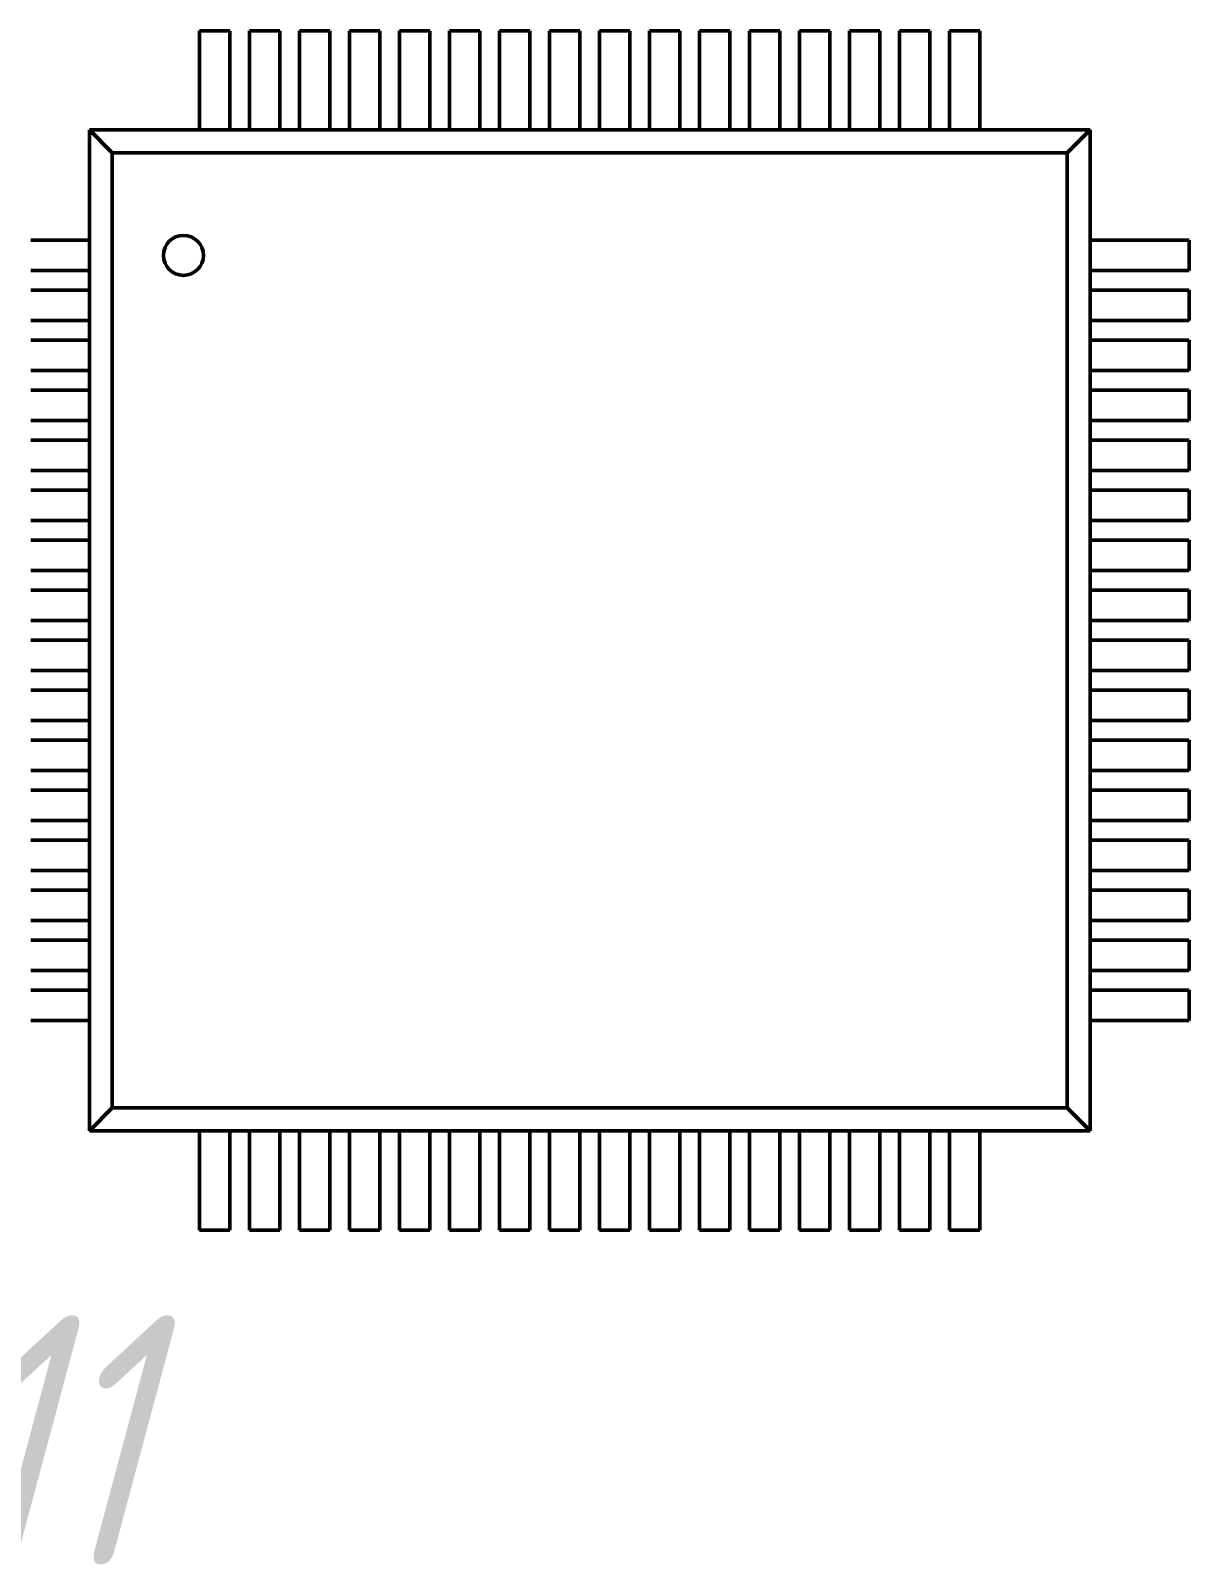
# Model space of a CAD drawing. Header units: millimetres. Extents: x 3004 to 446186229, y 1206 to 1506.
# Drawn here: x 3096.06 to 3107.65, y 1438 to 1453.34 of the extents above; entities that cross this region are included whole.
import ezdxf

# ---------------------------------------------------------------- set-up
doc = ezdxf.new("R2010")
doc.units = ezdxf.units.MM
doc.layers.add('Tonk', color=7, linetype='Continuous', lineweight=25)
doc.layers.add('Видимый контур (ГОСТ)', color=7, linetype='Continuous', lineweight=50)
doc.styles.get("Standard").update_dxf_attribs({"font": '', "width": 0.8, "oblique": 15})
doc.styles.get('Standard').set_extended_font_data('GOST type B')

msp = doc.modelspace()

# ---------------------------------------------------------------- linework, layer by layer
at = {"layer": 'Видимый контур (ГОСТ)'}
for p, q in [((3097.75195, 1453.34294), (3098.05595, 1453.34294)), ((3097.75195, 1453.21594), (3097.75195, 1453.34294)), ((3098.05595, 1453.34294), (3098.05595, 1453.21594)), ((3098.25195, 1453.34294), (3098.55595, 1453.34294)), ((3098.25195, 1453.21594), (3098.25195, 1453.34294)), ((3098.55595, 1453.34294), (3098.55595, 1453.21594)), ((3098.75195, 1453.34294), (3099.05595, 1453.34294)), ((3098.75195, 1453.21594), (3098.75195, 1453.34294)), ((3099.05595, 1453.34294), (3099.05595, 1453.21594)), ((3099.25195, 1453.34294), (3099.55595, 1453.34294)), ((3099.25195, 1453.21594), (3099.25195, 1453.34294)), ((3099.55595, 1453.34294), (3099.55595, 1453.21594)), ((3099.75195, 1453.34294), (3100.05595, 1453.34294)), ((3099.75195, 1453.21594), (3099.75195, 1453.34294)), ((3100.05595, 1453.34294), (3100.05595, 1453.21594)), ((3100.25195, 1453.34294), (3100.55595, 1453.34294)), ((3100.25195, 1453.21594), (3100.25195, 1453.34294)), ((3100.55595, 1453.34294), (3100.55595, 1453.21594)), ((3100.75195, 1453.34294), (3101.05595, 1453.34294)), ((3100.75195, 1453.21594), (3100.75195, 1453.34294)), ((3101.05595, 1453.34294), (3101.05595, 1453.21594)), ((3101.25195, 1453.34294), (3101.55595, 1453.34294)), ((3101.25195, 1453.21594), (3101.25195, 1453.34294)), ((3101.55595, 1453.34294), (3101.55595, 1453.21594)), ((3101.75195, 1453.34294), (3102.05595, 1453.34294)), ((3101.75195, 1453.21594), (3101.75195, 1453.34294)), ((3102.05595, 1453.34294), (3102.05595, 1453.21594)), ((3102.25195, 1453.34294), (3102.55595, 1453.34294)), ((3102.25195, 1453.21594), (3102.25195, 1453.34294)), ((3102.55595, 1453.34294), (3102.55595, 1453.21594)), ((3102.75195, 1453.34294), (3103.05595, 1453.34294)), ((3102.75195, 1453.21594), (3102.75195, 1453.34294)), ((3103.05595, 1453.34294), (3103.05595, 1453.21594)), ((3103.25195, 1453.34294), (3103.55595, 1453.34294)), ((3103.25195, 1453.21594), (3103.25195, 1453.34294)), ((3103.55595, 1453.34294), (3103.55595, 1453.21594)), ((3103.75195, 1453.34294), (3104.05595, 1453.34294)), ((3103.75195, 1453.21594), (3103.75195, 1453.34294)), ((3104.05595, 1453.34294), (3104.05595, 1453.21594)), ((3104.25195, 1453.34294), (3104.55595, 1453.34294)), ((3104.25195, 1453.21594), (3104.25195, 1453.34294)), ((3104.55595, 1453.34294), (3104.55595, 1453.21594)), ((3104.75195, 1453.34294), (3105.05595, 1453.34294)), ((3104.75195, 1453.21594), (3104.75195, 1453.34294)), ((3105.05595, 1453.34294), (3105.05595, 1453.21594)), ((3105.25195, 1453.34294), (3105.55595, 1453.34294)), ((3105.25195, 1453.21594), (3105.25195, 1453.34294)), ((3105.55595, 1453.34294), (3105.55595, 1453.21594)), ((3097.75195, 1452.98594), (3097.75195, 1453.21594)), ((3098.05595, 1453.21594), (3098.05595, 1452.98594)), ((3098.25195, 1452.98594), (3098.25195, 1453.21594)), ((3098.55595, 1453.21594), (3098.55595, 1452.98594)), ((3098.75195, 1452.98594), (3098.75195, 1453.21594)), ((3099.05595, 1453.21594), (3099.05595, 1452.98594)), ((3099.25195, 1452.98594), (3099.25195, 1453.21594)), ((3099.55595, 1453.21594), (3099.55595, 1452.98594)), ((3099.75195, 1452.98594), (3099.75195, 1453.21594)), ((3100.05595, 1453.21594), (3100.05595, 1452.98594)), ((3100.25195, 1452.98594), (3100.25195, 1453.21594)), ((3100.55595, 1453.21594), (3100.55595, 1452.98594)), ((3100.75195, 1452.98594), (3100.75195, 1453.21594)), ((3101.05595, 1453.21594), (3101.05595, 1452.98594)), ((3101.25195, 1452.98594), (3101.25195, 1453.21594)), ((3101.55595, 1453.21594), (3101.55595, 1452.98594)), ((3101.75195, 1452.98594), (3101.75195, 1453.21594)), ((3102.05595, 1453.21594), (3102.05595, 1452.98594)), ((3102.25195, 1452.98594), (3102.25195, 1453.21594)), ((3102.55595, 1453.21594), (3102.55595, 1452.98594)), ((3102.75195, 1452.98594), (3102.75195, 1453.21594)), ((3103.05595, 1453.21594), (3103.05595, 1452.98594)), ((3103.25195, 1452.98594), (3103.25195, 1453.21594)), ((3103.55595, 1453.21594), (3103.55595, 1452.98594)), ((3103.75195, 1452.98594), (3103.75195, 1453.21594)), ((3104.05595, 1453.21594), (3104.05595, 1452.98594)), ((3104.25195, 1452.98594), (3104.25195, 1453.21594)), ((3104.55595, 1453.21594), (3104.55595, 1452.98594)), ((3104.75195, 1452.98594), (3104.75195, 1453.21594)), ((3105.05595, 1453.21594), (3105.05595, 1452.98594)), ((3105.25195, 1452.98594), (3105.25195, 1453.21594)), ((3105.55595, 1453.21594), (3105.55595, 1452.98594)), ((3097.75195, 1452.93678), (3097.75195, 1452.98594)), ((3097.75195, 1452.93678), (3097.75195, 1452.47694)), ((3098.05595, 1452.98594), (3098.05595, 1452.93678)), ((3098.05595, 1452.47694), (3098.05595, 1452.93678)), ((3098.25195, 1452.93678), (3098.25195, 1452.98594)), ((3098.25195, 1452.93678), (3098.25195, 1452.47694)), ((3098.55595, 1452.98594), (3098.55595, 1452.93678)), ((3098.55595, 1452.47694), (3098.55595, 1452.93678)), ((3098.75195, 1452.93678), (3098.75195, 1452.98594)), ((3098.75195, 1452.93678), (3098.75195, 1452.47694)), ((3099.05595, 1452.98594), (3099.05595, 1452.93678)), ((3099.05595, 1452.47694), (3099.05595, 1452.93678)), ((3099.25195, 1452.93678), (3099.25195, 1452.98594)), ((3099.25195, 1452.93678), (3099.25195, 1452.47694)), ((3099.55595, 1452.98594), (3099.55595, 1452.93678)), ((3099.55595, 1452.47694), (3099.55595, 1452.93678)), ((3099.75195, 1452.93678), (3099.75195, 1452.98594)), ((3099.75195, 1452.93678), (3099.75195, 1452.47694)), ((3100.05595, 1452.98594), (3100.05595, 1452.93678)), ((3100.05595, 1452.47694), (3100.05595, 1452.93678)), ((3100.25195, 1452.93678), (3100.25195, 1452.98594)), ((3100.25195, 1452.93678), (3100.25195, 1452.47694)), ((3100.55595, 1452.98594), (3100.55595, 1452.93678)), ((3100.55595, 1452.47694), (3100.55595, 1452.93678)), ((3100.75195, 1452.93678), (3100.75195, 1452.98594)), ((3100.75195, 1452.93678), (3100.75195, 1452.47694)), ((3101.05595, 1452.98594), (3101.05595, 1452.93678)), ((3101.05595, 1452.47694), (3101.05595, 1452.93678)), ((3101.25195, 1452.93678), (3101.25195, 1452.98594)), ((3101.25195, 1452.93678), (3101.25195, 1452.47694)), ((3101.55595, 1452.98594), (3101.55595, 1452.93678)), ((3101.55595, 1452.47694), (3101.55595, 1452.93678)), ((3101.75195, 1452.93678), (3101.75195, 1452.98594)), ((3101.75195, 1452.93678), (3101.75195, 1452.47694)), ((3102.05595, 1452.98594), (3102.05595, 1452.93678)), ((3102.05595, 1452.47694), (3102.05595, 1452.93678)), ((3102.25195, 1452.93678), (3102.25195, 1452.98594)), ((3102.25195, 1452.93678), (3102.25195, 1452.47694)), ((3102.55595, 1452.98594), (3102.55595, 1452.93678)), ((3102.55595, 1452.47694), (3102.55595, 1452.93678)), ((3102.75195, 1452.93678), (3102.75195, 1452.98594)), ((3102.75195, 1452.93678), (3102.75195, 1452.47694)), ((3103.05595, 1452.98594), (3103.05595, 1452.93678)), ((3103.05595, 1452.47694), (3103.05595, 1452.93678)), ((3103.25195, 1452.93678), (3103.25195, 1452.98594)), ((3103.25195, 1452.93678), (3103.25195, 1452.47694)), ((3103.55595, 1452.98594), (3103.55595, 1452.93678)), ((3103.55595, 1452.47694), (3103.55595, 1452.93678)), ((3103.75195, 1452.93678), (3103.75195, 1452.98594)), ((3103.75195, 1452.93678), (3103.75195, 1452.47694)), ((3104.05595, 1452.98594), (3104.05595, 1452.93678)), ((3104.05595, 1452.47694), (3104.05595, 1452.93678)), ((3104.25195, 1452.93678), (3104.25195, 1452.98594)), ((3104.25195, 1452.93678), (3104.25195, 1452.47694)), ((3104.55595, 1452.98594), (3104.55595, 1452.93678)), ((3104.55595, 1452.47694), (3104.55595, 1452.93678)), ((3104.75195, 1452.93678), (3104.75195, 1452.98594)), ((3104.75195, 1452.93678), (3104.75195, 1452.47694)), ((3105.05595, 1452.98594), (3105.05595, 1452.93678)), ((3105.05595, 1452.47694), (3105.05595, 1452.93678)), ((3105.25195, 1452.93678), (3105.25195, 1452.98594)), ((3105.25195, 1452.93678), (3105.25195, 1452.47694)), ((3105.55595, 1452.98594), (3105.55595, 1452.93678)), ((3105.55595, 1452.47694), (3105.55595, 1452.93678)), ((3097.75195, 1452.34994), (3097.75195, 1452.47694)), ((3098.05595, 1452.47694), (3098.05595, 1452.34994)), ((3098.25195, 1452.34994), (3098.25195, 1452.47694)), ((3098.55595, 1452.47694), (3098.55595, 1452.34994)), ((3098.75195, 1452.34994), (3098.75195, 1452.47694)), ((3099.05595, 1452.47694), (3099.05595, 1452.34994)), ((3099.25195, 1452.34994), (3099.25195, 1452.47694)), ((3099.55595, 1452.47694), (3099.55595, 1452.34994)), ((3099.75195, 1452.34994), (3099.75195, 1452.47694)), ((3100.05595, 1452.47694), (3100.05595, 1452.34994)), ((3100.25195, 1452.34994), (3100.25195, 1452.47694)), ((3100.55595, 1452.47694), (3100.55595, 1452.34994)), ((3100.75195, 1452.34994), (3100.75195, 1452.47694)), ((3101.05595, 1452.47694), (3101.05595, 1452.34994)), ((3101.25195, 1452.34994), (3101.25195, 1452.47694)), ((3101.55595, 1452.47694), (3101.55595, 1452.34994)), ((3101.75195, 1452.34994), (3101.75195, 1452.47694)), ((3102.05595, 1452.47694), (3102.05595, 1452.34994)), ((3102.25195, 1452.34994), (3102.25195, 1452.47694)), ((3102.55595, 1452.47694), (3102.55595, 1452.34994)), ((3102.75195, 1452.34994), (3102.75195, 1452.47694)), ((3103.05595, 1452.47694), (3103.05595, 1452.34994)), ((3103.25195, 1452.34994), (3103.25195, 1452.47694)), ((3103.55595, 1452.47694), (3103.55595, 1452.34994)), ((3103.75195, 1452.34994), (3103.75195, 1452.47694)), ((3104.05595, 1452.47694), (3104.05595, 1452.34994)), ((3104.25195, 1452.34994), (3104.25195, 1452.47694)), ((3104.55595, 1452.47694), (3104.55595, 1452.34994)), ((3104.75195, 1452.34994), (3104.75195, 1452.47694)), ((3105.05595, 1452.47694), (3105.05595, 1452.34994)), ((3105.25195, 1452.34994), (3105.25195, 1452.47694)), ((3105.55595, 1452.47694), (3105.55595, 1452.34994)), ((3096.64995, 1452.34994), (3106.65795, 1452.34994)), ((3096.87855, 1452.12135), (3096.64995, 1452.34994)), ((3096.64995, 1442.34194), (3096.64995, 1452.34994)), ((3106.42936, 1452.12135), (3106.65795, 1452.34994)), ((3106.65795, 1452.34994), (3106.65795, 1442.34194)), ((3096.87855, 1452.12135), (3106.42936, 1452.12135)), ((3096.87855, 1442.57054), (3096.87855, 1452.12135)), ((3106.42936, 1452.12135), (3106.42936, 1442.57054)), ((3096.52295, 1451.24794), (3096.06312, 1451.24794)), ((3096.52295, 1451.24794), (3096.64995, 1451.24794)), ((3106.65795, 1451.24794), (3106.78495, 1451.24794)), ((3107.24479, 1451.24794), (3106.78495, 1451.24794)), ((3107.24479, 1451.24794), (3107.29395, 1451.24794)), ((3107.29395, 1451.24794), (3107.52395, 1451.24794)), ((3107.52395, 1451.24794), (3107.65095, 1451.24794)), ((3107.65095, 1451.24794), (3107.65095, 1450.94394)), ((3096.06312, 1450.94394), (3096.52295, 1450.94394)), ((3096.64995, 1450.94394), (3096.52295, 1450.94394)), ((3106.78495, 1450.94394), (3106.65795, 1450.94394)), ((3106.78495, 1450.94394), (3107.24479, 1450.94394)), ((3107.29395, 1450.94394), (3107.24479, 1450.94394)), ((3107.52395, 1450.94394), (3107.29395, 1450.94394)), ((3107.65095, 1450.94394), (3107.52395, 1450.94394)), ((3096.52295, 1450.74794), (3096.06312, 1450.74794)), ((3096.52295, 1450.74794), (3096.64995, 1450.74794)), ((3106.65795, 1450.74794), (3106.78495, 1450.74794)), ((3107.24479, 1450.74794), (3106.78495, 1450.74794)), ((3107.24479, 1450.74794), (3107.29395, 1450.74794)), ((3107.29395, 1450.74794), (3107.52395, 1450.74794)), ((3107.52395, 1450.74794), (3107.65095, 1450.74794)), ((3107.65095, 1450.74794), (3107.65095, 1450.44394)), ((3096.06312, 1450.44394), (3096.52295, 1450.44394)), ((3096.64995, 1450.44394), (3096.52295, 1450.44394)), ((3106.78495, 1450.44394), (3106.65795, 1450.44394)), ((3106.78495, 1450.44394), (3107.24479, 1450.44394)), ((3107.29395, 1450.44394), (3107.24479, 1450.44394)), ((3107.52395, 1450.44394), (3107.29395, 1450.44394)), ((3107.65095, 1450.44394), (3107.52395, 1450.44394)), ((3096.52295, 1450.24794), (3096.06312, 1450.24794)), ((3096.52295, 1450.24794), (3096.64995, 1450.24794)), ((3106.65795, 1450.24794), (3106.78495, 1450.24794)), ((3107.24479, 1450.24794), (3106.78495, 1450.24794)), ((3107.24479, 1450.24794), (3107.29395, 1450.24794)), ((3107.29395, 1450.24794), (3107.52395, 1450.24794)), ((3107.52395, 1450.24794), (3107.65095, 1450.24794)), ((3107.65095, 1450.24794), (3107.65095, 1449.94394)), ((3096.06312, 1449.94394), (3096.52295, 1449.94394)), ((3096.64995, 1449.94394), (3096.52295, 1449.94394)), ((3106.78495, 1449.94394), (3106.65795, 1449.94394)), ((3106.78495, 1449.94394), (3107.24479, 1449.94394)), ((3107.29395, 1449.94394), (3107.24479, 1449.94394)), ((3107.52395, 1449.94394), (3107.29395, 1449.94394)), ((3107.65095, 1449.94394), (3107.52395, 1449.94394)), ((3096.52295, 1449.74794), (3096.06312, 1449.74794)), ((3096.52295, 1449.74794), (3096.64995, 1449.74794)), ((3106.65795, 1449.74794), (3106.78495, 1449.74794)), ((3107.24479, 1449.74794), (3106.78495, 1449.74794)), ((3107.24479, 1449.74794), (3107.29395, 1449.74794)), ((3107.29395, 1449.74794), (3107.52395, 1449.74794)), ((3107.52395, 1449.74794), (3107.65095, 1449.74794)), ((3107.65095, 1449.74794), (3107.65095, 1449.44394)), ((3096.06312, 1449.44394), (3096.52295, 1449.44394)), ((3096.64995, 1449.44394), (3096.52295, 1449.44394)), ((3106.78495, 1449.44394), (3106.65795, 1449.44394)), ((3106.78495, 1449.44394), (3107.24479, 1449.44394)), ((3107.29395, 1449.44394), (3107.24479, 1449.44394)), ((3107.52395, 1449.44394), (3107.29395, 1449.44394)), ((3107.65095, 1449.44394), (3107.52395, 1449.44394)), ((3096.52295, 1449.24794), (3096.06312, 1449.24794)), ((3096.52295, 1449.24794), (3096.64995, 1449.24794)), ((3106.65795, 1449.24794), (3106.78495, 1449.24794)), ((3107.24479, 1449.24794), (3106.78495, 1449.24794)), ((3107.24479, 1449.24794), (3107.29395, 1449.24794)), ((3107.29395, 1449.24794), (3107.52395, 1449.24794)), ((3107.52395, 1449.24794), (3107.65095, 1449.24794)), ((3107.65095, 1449.24794), (3107.65095, 1448.94394)), ((3096.06312, 1448.94394), (3096.52295, 1448.94394)), ((3096.64995, 1448.94394), (3096.52295, 1448.94394)), ((3106.78495, 1448.94394), (3106.65795, 1448.94394)), ((3106.78495, 1448.94394), (3107.24479, 1448.94394)), ((3107.29395, 1448.94394), (3107.24479, 1448.94394)), ((3107.52395, 1448.94394), (3107.29395, 1448.94394)), ((3107.65095, 1448.94394), (3107.52395, 1448.94394)), ((3096.52295, 1448.74794), (3096.06312, 1448.74794)), ((3096.52295, 1448.74794), (3096.64995, 1448.74794)), ((3106.65795, 1448.74794), (3106.78495, 1448.74794)), ((3107.24479, 1448.74794), (3106.78495, 1448.74794)), ((3107.24479, 1448.74794), (3107.29395, 1448.74794)), ((3107.29395, 1448.74794), (3107.52395, 1448.74794)), ((3107.52395, 1448.74794), (3107.65095, 1448.74794)), ((3107.65095, 1448.74794), (3107.65095, 1448.44394)), ((3096.06312, 1448.44394), (3096.52295, 1448.44394)), ((3096.64995, 1448.44394), (3096.52295, 1448.44394)), ((3106.78495, 1448.44394), (3106.65795, 1448.44394)), ((3106.78495, 1448.44394), (3107.24479, 1448.44394)), ((3107.29395, 1448.44394), (3107.24479, 1448.44394)), ((3107.52395, 1448.44394), (3107.29395, 1448.44394)), ((3107.65095, 1448.44394), (3107.52395, 1448.44394)), ((3096.52295, 1448.24794), (3096.06312, 1448.24794)), ((3096.52295, 1448.24794), (3096.64995, 1448.24794)), ((3106.65795, 1448.24794), (3106.78495, 1448.24794)), ((3107.24479, 1448.24794), (3106.78495, 1448.24794)), ((3107.24479, 1448.24794), (3107.29395, 1448.24794)), ((3107.29395, 1448.24794), (3107.52395, 1448.24794)), ((3107.52395, 1448.24794), (3107.65095, 1448.24794)), ((3107.65095, 1448.24794), (3107.65095, 1447.94394)), ((3096.06312, 1447.94394), (3096.52295, 1447.94394)), ((3096.64995, 1447.94394), (3096.52295, 1447.94394)), ((3106.78495, 1447.94394), (3106.65795, 1447.94394)), ((3106.78495, 1447.94394), (3107.24479, 1447.94394)), ((3107.29395, 1447.94394), (3107.24479, 1447.94394)), ((3107.52395, 1447.94394), (3107.29395, 1447.94394)), ((3107.65095, 1447.94394), (3107.52395, 1447.94394)), ((3096.52295, 1447.74794), (3096.06312, 1447.74794)), ((3096.52295, 1447.74794), (3096.64995, 1447.74794)), ((3106.65795, 1447.74794), (3106.78495, 1447.74794)), ((3107.24479, 1447.74794), (3106.78495, 1447.74794)), ((3107.24479, 1447.74794), (3107.29395, 1447.74794)), ((3107.29395, 1447.74794), (3107.52395, 1447.74794)), ((3107.52395, 1447.74794), (3107.65095, 1447.74794)), ((3107.65095, 1447.74794), (3107.65095, 1447.44394)), ((3096.06312, 1447.44394), (3096.52295, 1447.44394)), ((3096.64995, 1447.44394), (3096.52295, 1447.44394)), ((3106.78495, 1447.44394), (3106.65795, 1447.44394)), ((3106.78495, 1447.44394), (3107.24479, 1447.44394)), ((3107.29395, 1447.44394), (3107.24479, 1447.44394)), ((3107.52395, 1447.44394), (3107.29395, 1447.44394)), ((3107.65095, 1447.44394), (3107.52395, 1447.44394)), ((3096.52295, 1447.24794), (3096.06312, 1447.24794)), ((3096.52295, 1447.24794), (3096.64995, 1447.24794)), ((3106.65795, 1447.24794), (3106.78495, 1447.24794)), ((3107.24479, 1447.24794), (3106.78495, 1447.24794)), ((3107.24479, 1447.24794), (3107.29395, 1447.24794)), ((3107.29395, 1447.24794), (3107.52395, 1447.24794)), ((3107.52395, 1447.24794), (3107.65095, 1447.24794)), ((3107.65095, 1447.24794), (3107.65095, 1446.94394)), ((3096.06312, 1446.94394), (3096.52295, 1446.94394)), ((3096.64995, 1446.94394), (3096.52295, 1446.94394)), ((3106.78495, 1446.94394), (3106.65795, 1446.94394)), ((3106.78495, 1446.94394), (3107.24479, 1446.94394)), ((3107.29395, 1446.94394), (3107.24479, 1446.94394)), ((3107.52395, 1446.94394), (3107.29395, 1446.94394)), ((3107.65095, 1446.94394), (3107.52395, 1446.94394)), ((3096.52295, 1446.74794), (3096.06312, 1446.74794)), ((3096.52295, 1446.74794), (3096.64995, 1446.74794)), ((3106.65795, 1446.74794), (3106.78495, 1446.74794)), ((3107.24479, 1446.74794), (3106.78495, 1446.74794)), ((3107.24479, 1446.74794), (3107.29395, 1446.74794)), ((3107.29395, 1446.74794), (3107.52395, 1446.74794)), ((3107.52395, 1446.74794), (3107.65095, 1446.74794)), ((3107.65095, 1446.74794), (3107.65095, 1446.44394)), ((3096.06312, 1446.44394), (3096.52295, 1446.44394)), ((3096.64995, 1446.44394), (3096.52295, 1446.44394)), ((3106.78495, 1446.44394), (3106.65795, 1446.44394)), ((3106.78495, 1446.44394), (3107.24479, 1446.44394)), ((3107.29395, 1446.44394), (3107.24479, 1446.44394)), ((3107.52395, 1446.44394), (3107.29395, 1446.44394)), ((3107.65095, 1446.44394), (3107.52395, 1446.44394)), ((3096.52295, 1446.24794), (3096.06312, 1446.24794)), ((3096.52295, 1446.24794), (3096.64995, 1446.24794)), ((3106.65795, 1446.24794), (3106.78495, 1446.24794)), ((3107.24479, 1446.24794), (3106.78495, 1446.24794)), ((3107.24479, 1446.24794), (3107.29395, 1446.24794)), ((3107.29395, 1446.24794), (3107.52395, 1446.24794)), ((3107.52395, 1446.24794), (3107.65095, 1446.24794)), ((3107.65095, 1446.24794), (3107.65095, 1445.94394)), ((3096.06312, 1445.94394), (3096.52295, 1445.94394)), ((3096.64995, 1445.94394), (3096.52295, 1445.94394)), ((3106.78495, 1445.94394), (3106.65795, 1445.94394)), ((3106.78495, 1445.94394), (3107.24479, 1445.94394)), ((3107.29395, 1445.94394), (3107.24479, 1445.94394)), ((3107.52395, 1445.94394), (3107.29395, 1445.94394)), ((3107.65095, 1445.94394), (3107.52395, 1445.94394)), ((3096.52295, 1445.74794), (3096.06312, 1445.74794)), ((3096.52295, 1445.74794), (3096.64995, 1445.74794)), ((3106.65795, 1445.74794), (3106.78495, 1445.74794)), ((3107.24479, 1445.74794), (3106.78495, 1445.74794)), ((3107.24479, 1445.74794), (3107.29395, 1445.74794)), ((3107.29395, 1445.74794), (3107.52395, 1445.74794)), ((3107.52395, 1445.74794), (3107.65095, 1445.74794)), ((3107.65095, 1445.74794), (3107.65095, 1445.44394)), ((3096.06312, 1445.44394), (3096.52295, 1445.44394)), ((3096.64995, 1445.44394), (3096.52295, 1445.44394)), ((3106.78495, 1445.44394), (3106.65795, 1445.44394)), ((3106.78495, 1445.44394), (3107.24479, 1445.44394)), ((3107.29395, 1445.44394), (3107.24479, 1445.44394)), ((3107.52395, 1445.44394), (3107.29395, 1445.44394)), ((3107.65095, 1445.44394), (3107.52395, 1445.44394)), ((3096.52295, 1445.24794), (3096.06312, 1445.24794)), ((3096.52295, 1445.24794), (3096.64995, 1445.24794)), ((3106.65795, 1445.24794), (3106.78495, 1445.24794)), ((3107.24479, 1445.24794), (3106.78495, 1445.24794)), ((3107.24479, 1445.24794), (3107.29395, 1445.24794)), ((3107.29395, 1445.24794), (3107.52395, 1445.24794)), ((3107.52395, 1445.24794), (3107.65095, 1445.24794)), ((3107.65095, 1445.24794), (3107.65095, 1444.94394)), ((3096.06312, 1444.94394), (3096.52295, 1444.94394)), ((3096.64995, 1444.94394), (3096.52295, 1444.94394)), ((3106.78495, 1444.94394), (3106.65795, 1444.94394)), ((3106.78495, 1444.94394), (3107.24479, 1444.94394)), ((3107.29395, 1444.94394), (3107.24479, 1444.94394)), ((3107.52395, 1444.94394), (3107.29395, 1444.94394)), ((3107.65095, 1444.94394), (3107.52395, 1444.94394)), ((3096.52295, 1444.74794), (3096.06312, 1444.74794)), ((3096.52295, 1444.74794), (3096.64995, 1444.74794)), ((3106.65795, 1444.74794), (3106.78495, 1444.74794)), ((3107.24479, 1444.74794), (3106.78495, 1444.74794)), ((3107.24479, 1444.74794), (3107.29395, 1444.74794)), ((3107.29395, 1444.74794), (3107.52395, 1444.74794)), ((3107.52395, 1444.74794), (3107.65095, 1444.74794)), ((3107.65095, 1444.74794), (3107.65095, 1444.44394)), ((3096.06312, 1444.44394), (3096.52295, 1444.44394)), ((3096.64995, 1444.44394), (3096.52295, 1444.44394)), ((3106.78495, 1444.44394), (3106.65795, 1444.44394)), ((3106.78495, 1444.44394), (3107.24479, 1444.44394)), ((3107.29395, 1444.44394), (3107.24479, 1444.44394)), ((3107.52395, 1444.44394), (3107.29395, 1444.44394)), ((3107.65095, 1444.44394), (3107.52395, 1444.44394)), ((3096.52295, 1444.24794), (3096.06312, 1444.24794)), ((3096.52295, 1444.24794), (3096.64995, 1444.24794)), ((3106.65795, 1444.24794), (3106.78495, 1444.24794)), ((3107.24479, 1444.24794), (3106.78495, 1444.24794)), ((3107.24479, 1444.24794), (3107.29395, 1444.24794)), ((3107.29395, 1444.24794), (3107.52395, 1444.24794)), ((3107.52395, 1444.24794), (3107.65095, 1444.24794)), ((3107.65095, 1444.24794), (3107.65095, 1443.94394)), ((3096.06312, 1443.94394), (3096.52295, 1443.94394)), ((3096.64995, 1443.94394), (3096.52295, 1443.94394)), ((3106.78495, 1443.94394), (3106.65795, 1443.94394)), ((3106.78495, 1443.94394), (3107.24479, 1443.94394)), ((3107.29395, 1443.94394), (3107.24479, 1443.94394)), ((3107.52395, 1443.94394), (3107.29395, 1443.94394)), ((3107.65095, 1443.94394), (3107.52395, 1443.94394)), ((3096.52295, 1443.74794), (3096.06312, 1443.74794)), ((3096.52295, 1443.74794), (3096.64995, 1443.74794)), ((3106.65795, 1443.74794), (3106.78495, 1443.74794)), ((3107.24479, 1443.74794), (3106.78495, 1443.74794)), ((3107.24479, 1443.74794), (3107.29395, 1443.74794)), ((3107.29395, 1443.74794), (3107.52395, 1443.74794)), ((3107.52395, 1443.74794), (3107.65095, 1443.74794)), ((3107.65095, 1443.74794), (3107.65095, 1443.44394)), ((3096.06312, 1443.44394), (3096.52295, 1443.44394)), ((3096.64995, 1443.44394), (3096.52295, 1443.44394)), ((3106.78495, 1443.44394), (3106.65795, 1443.44394)), ((3106.78495, 1443.44394), (3107.24479, 1443.44394)), ((3107.29395, 1443.44394), (3107.24479, 1443.44394)), ((3107.52395, 1443.44394), (3107.29395, 1443.44394)), ((3107.65095, 1443.44394), (3107.52395, 1443.44394)), ((3096.64995, 1442.34194), (3096.87855, 1442.57054)), ((3106.42936, 1442.57054), (3096.87855, 1442.57054)), ((3106.42936, 1442.57054), (3106.65795, 1442.34194)), ((3106.65795, 1442.34194), (3096.64995, 1442.34194)), ((3097.75195, 1442.21494), (3097.75195, 1442.34194)), ((3098.05595, 1442.34194), (3098.05595, 1442.21494)), ((3098.25195, 1442.21494), (3098.25195, 1442.34194)), ((3098.55595, 1442.34194), (3098.55595, 1442.21494)), ((3098.75195, 1442.21494), (3098.75195, 1442.34194)), ((3099.05595, 1442.34194), (3099.05595, 1442.21494)), ((3099.25195, 1442.21494), (3099.25195, 1442.34194)), ((3099.55595, 1442.34194), (3099.55595, 1442.21494)), ((3099.75195, 1442.21494), (3099.75195, 1442.34194)), ((3100.05595, 1442.34194), (3100.05595, 1442.21494)), ((3100.25195, 1442.21494), (3100.25195, 1442.34194)), ((3100.55595, 1442.34194), (3100.55595, 1442.21494)), ((3100.75195, 1442.21494), (3100.75195, 1442.34194)), ((3101.05595, 1442.34194), (3101.05595, 1442.21494)), ((3101.25195, 1442.21494), (3101.25195, 1442.34194)), ((3101.55595, 1442.34194), (3101.55595, 1442.21494)), ((3101.75195, 1442.21494), (3101.75195, 1442.34194)), ((3102.05595, 1442.34194), (3102.05595, 1442.21494)), ((3102.25195, 1442.21494), (3102.25195, 1442.34194)), ((3102.55595, 1442.34194), (3102.55595, 1442.21494)), ((3102.75195, 1442.21494), (3102.75195, 1442.34194)), ((3103.05595, 1442.34194), (3103.05595, 1442.21494)), ((3103.25195, 1442.21494), (3103.25195, 1442.34194)), ((3103.55595, 1442.34194), (3103.55595, 1442.21494)), ((3103.75195, 1442.21494), (3103.75195, 1442.34194)), ((3104.05595, 1442.34194), (3104.05595, 1442.21494)), ((3104.25195, 1442.21494), (3104.25195, 1442.34194)), ((3104.55595, 1442.34194), (3104.55595, 1442.21494)), ((3104.75195, 1442.21494), (3104.75195, 1442.34194)), ((3105.05595, 1442.34194), (3105.05595, 1442.21494)), ((3105.25195, 1442.21494), (3105.25195, 1442.34194)), ((3105.55595, 1442.34194), (3105.55595, 1442.21494)), ((3097.75195, 1442.21494), (3097.75195, 1441.75511)), ((3098.05595, 1441.75511), (3098.05595, 1442.21494)), ((3098.25195, 1442.21494), (3098.25195, 1441.75511)), ((3098.55595, 1441.75511), (3098.55595, 1442.21494)), ((3098.75195, 1442.21494), (3098.75195, 1441.75511)), ((3099.05595, 1441.75511), (3099.05595, 1442.21494)), ((3099.25195, 1442.21494), (3099.25195, 1441.75511)), ((3099.55595, 1441.75511), (3099.55595, 1442.21494)), ((3099.75195, 1442.21494), (3099.75195, 1441.75511)), ((3100.05595, 1441.75511), (3100.05595, 1442.21494)), ((3100.25195, 1442.21494), (3100.25195, 1441.75511)), ((3100.55595, 1441.75511), (3100.55595, 1442.21494)), ((3100.75195, 1442.21494), (3100.75195, 1441.75511)), ((3101.05595, 1441.75511), (3101.05595, 1442.21494)), ((3101.25195, 1442.21494), (3101.25195, 1441.75511)), ((3101.55595, 1441.75511), (3101.55595, 1442.21494)), ((3101.75195, 1442.21494), (3101.75195, 1441.75511)), ((3102.05595, 1441.75511), (3102.05595, 1442.21494)), ((3102.25195, 1442.21494), (3102.25195, 1441.75511)), ((3102.55595, 1441.75511), (3102.55595, 1442.21494)), ((3102.75195, 1442.21494), (3102.75195, 1441.75511)), ((3103.05595, 1441.75511), (3103.05595, 1442.21494)), ((3103.25195, 1442.21494), (3103.25195, 1441.75511)), ((3103.55595, 1441.75511), (3103.55595, 1442.21494)), ((3103.75195, 1442.21494), (3103.75195, 1441.75511)), ((3104.05595, 1441.75511), (3104.05595, 1442.21494)), ((3104.25195, 1442.21494), (3104.25195, 1441.75511)), ((3104.55595, 1441.75511), (3104.55595, 1442.21494)), ((3104.75195, 1442.21494), (3104.75195, 1441.75511)), ((3105.05595, 1441.75511), (3105.05595, 1442.21494)), ((3105.25195, 1442.21494), (3105.25195, 1441.75511)), ((3105.55595, 1441.75511), (3105.55595, 1442.21494)), ((3097.75195, 1441.70594), (3097.75195, 1441.75511)), ((3098.05595, 1441.75511), (3098.05595, 1441.70594)), ((3098.25195, 1441.70594), (3098.25195, 1441.75511)), ((3098.55595, 1441.75511), (3098.55595, 1441.70594)), ((3098.75195, 1441.70594), (3098.75195, 1441.75511)), ((3099.05595, 1441.75511), (3099.05595, 1441.70594)), ((3099.25195, 1441.70594), (3099.25195, 1441.75511)), ((3099.55595, 1441.75511), (3099.55595, 1441.70594)), ((3099.75195, 1441.70594), (3099.75195, 1441.75511)), ((3100.05595, 1441.75511), (3100.05595, 1441.70594)), ((3100.25195, 1441.70594), (3100.25195, 1441.75511)), ((3100.55595, 1441.75511), (3100.55595, 1441.70594)), ((3100.75195, 1441.70594), (3100.75195, 1441.75511)), ((3101.05595, 1441.75511), (3101.05595, 1441.70594)), ((3101.25195, 1441.70594), (3101.25195, 1441.75511)), ((3101.55595, 1441.75511), (3101.55595, 1441.70594)), ((3101.75195, 1441.70594), (3101.75195, 1441.75511)), ((3102.05595, 1441.75511), (3102.05595, 1441.70594)), ((3102.25195, 1441.70594), (3102.25195, 1441.75511)), ((3102.55595, 1441.75511), (3102.55595, 1441.70594)), ((3102.75195, 1441.70594), (3102.75195, 1441.75511)), ((3103.05595, 1441.75511), (3103.05595, 1441.70594)), ((3103.25195, 1441.70594), (3103.25195, 1441.75511)), ((3103.55595, 1441.75511), (3103.55595, 1441.70594)), ((3103.75195, 1441.70594), (3103.75195, 1441.75511)), ((3104.05595, 1441.75511), (3104.05595, 1441.70594)), ((3104.25195, 1441.70594), (3104.25195, 1441.75511)), ((3104.55595, 1441.75511), (3104.55595, 1441.70594)), ((3104.75195, 1441.70594), (3104.75195, 1441.75511)), ((3105.05595, 1441.75511), (3105.05595, 1441.70594)), ((3105.25195, 1441.70594), (3105.25195, 1441.75511)), ((3105.55595, 1441.75511), (3105.55595, 1441.70594)), ((3097.75195, 1441.47594), (3097.75195, 1441.70594)), ((3098.05595, 1441.70594), (3098.05595, 1441.47594)), ((3098.25195, 1441.47594), (3098.25195, 1441.70594)), ((3098.55595, 1441.70594), (3098.55595, 1441.47594)), ((3098.75195, 1441.47594), (3098.75195, 1441.70594)), ((3099.05595, 1441.70594), (3099.05595, 1441.47594)), ((3099.25195, 1441.47594), (3099.25195, 1441.70594)), ((3099.55595, 1441.70594), (3099.55595, 1441.47594)), ((3099.75195, 1441.47594), (3099.75195, 1441.70594)), ((3100.05595, 1441.70594), (3100.05595, 1441.47594)), ((3100.25195, 1441.47594), (3100.25195, 1441.70594)), ((3100.55595, 1441.70594), (3100.55595, 1441.47594)), ((3100.75195, 1441.47594), (3100.75195, 1441.70594)), ((3101.05595, 1441.70594), (3101.05595, 1441.47594)), ((3101.25195, 1441.47594), (3101.25195, 1441.70594)), ((3101.55595, 1441.70594), (3101.55595, 1441.47594)), ((3101.75195, 1441.47594), (3101.75195, 1441.70594)), ((3102.05595, 1441.70594), (3102.05595, 1441.47594)), ((3102.25195, 1441.47594), (3102.25195, 1441.70594)), ((3102.55595, 1441.70594), (3102.55595, 1441.47594)), ((3102.75195, 1441.47594), (3102.75195, 1441.70594)), ((3103.05595, 1441.70594), (3103.05595, 1441.47594)), ((3103.25195, 1441.47594), (3103.25195, 1441.70594)), ((3103.55595, 1441.70594), (3103.55595, 1441.47594)), ((3103.75195, 1441.47594), (3103.75195, 1441.70594)), ((3104.05595, 1441.70594), (3104.05595, 1441.47594)), ((3104.25195, 1441.47594), (3104.25195, 1441.70594)), ((3104.55595, 1441.70594), (3104.55595, 1441.47594)), ((3104.75195, 1441.47594), (3104.75195, 1441.70594)), ((3105.05595, 1441.70594), (3105.05595, 1441.47594)), ((3105.25195, 1441.47594), (3105.25195, 1441.70594)), ((3105.55595, 1441.70594), (3105.55595, 1441.47594)), ((3097.75195, 1441.34894), (3097.75195, 1441.47594)), ((3098.05595, 1441.47594), (3098.05595, 1441.34894)), ((3098.25195, 1441.34894), (3098.25195, 1441.47594)), ((3098.55595, 1441.47594), (3098.55595, 1441.34894)), ((3098.75195, 1441.34894), (3098.75195, 1441.47594)), ((3099.05595, 1441.47594), (3099.05595, 1441.34894)), ((3099.25195, 1441.34894), (3099.25195, 1441.47594)), ((3099.55595, 1441.47594), (3099.55595, 1441.34894)), ((3099.75195, 1441.34894), (3099.75195, 1441.47594)), ((3100.05595, 1441.47594), (3100.05595, 1441.34894)), ((3100.25195, 1441.34894), (3100.25195, 1441.47594)), ((3100.55595, 1441.47594), (3100.55595, 1441.34894)), ((3100.75195, 1441.34894), (3100.75195, 1441.47594)), ((3101.05595, 1441.47594), (3101.05595, 1441.34894)), ((3101.25195, 1441.34894), (3101.25195, 1441.47594)), ((3101.55595, 1441.47594), (3101.55595, 1441.34894)), ((3101.75195, 1441.34894), (3101.75195, 1441.47594)), ((3102.05595, 1441.47594), (3102.05595, 1441.34894)), ((3102.25195, 1441.34894), (3102.25195, 1441.47594)), ((3102.55595, 1441.47594), (3102.55595, 1441.34894)), ((3102.75195, 1441.34894), (3102.75195, 1441.47594)), ((3103.05595, 1441.47594), (3103.05595, 1441.34894)), ((3103.25195, 1441.34894), (3103.25195, 1441.47594)), ((3103.55595, 1441.47594), (3103.55595, 1441.34894)), ((3103.75195, 1441.34894), (3103.75195, 1441.47594)), ((3104.05595, 1441.47594), (3104.05595, 1441.34894)), ((3104.25195, 1441.34894), (3104.25195, 1441.47594)), ((3104.55595, 1441.47594), (3104.55595, 1441.34894)), ((3104.75195, 1441.34894), (3104.75195, 1441.47594)), ((3105.05595, 1441.47594), (3105.05595, 1441.34894)), ((3105.25195, 1441.34894), (3105.25195, 1441.47594)), ((3105.55595, 1441.47594), (3105.55595, 1441.34894)), ((3098.05595, 1441.34894), (3097.75195, 1441.34894)), ((3098.55595, 1441.34894), (3098.25195, 1441.34894)), ((3099.05595, 1441.34894), (3098.75195, 1441.34894)), ((3099.55595, 1441.34894), (3099.25195, 1441.34894)), ((3100.05595, 1441.34894), (3099.75195, 1441.34894)), ((3100.55595, 1441.34894), (3100.25195, 1441.34894)), ((3101.05595, 1441.34894), (3100.75195, 1441.34894)), ((3101.55595, 1441.34894), (3101.25195, 1441.34894)), ((3102.05595, 1441.34894), (3101.75195, 1441.34894)), ((3102.55595, 1441.34894), (3102.25195, 1441.34894)), ((3103.05595, 1441.34894), (3102.75195, 1441.34894)), ((3103.55595, 1441.34894), (3103.25195, 1441.34894)), ((3104.05595, 1441.34894), (3103.75195, 1441.34894)), ((3104.55595, 1441.34894), (3104.25195, 1441.34894)), ((3105.05595, 1441.34894), (3104.75195, 1441.34894)), ((3105.55595, 1441.34894), (3105.25195, 1441.34894))]:
    msp.add_line(p, q, dxfattribs=at)
msp.add_circle((3097.59095, 1451.09594), 0.20015, dxfattribs=at)

# ---------------------------------------------------------------- texts
at = {"layer": 'Tonk', "insert": (3093.64855, 1440.49569), "char_height": 2.5, "attachment_point": 1}
msp.add_mtext_dynamic_manual_height_columns('R11', width=6.4128481, gutter_width=20, heights=[0], dxfattribs=at)

doc.saveas('drawing.dxf')
